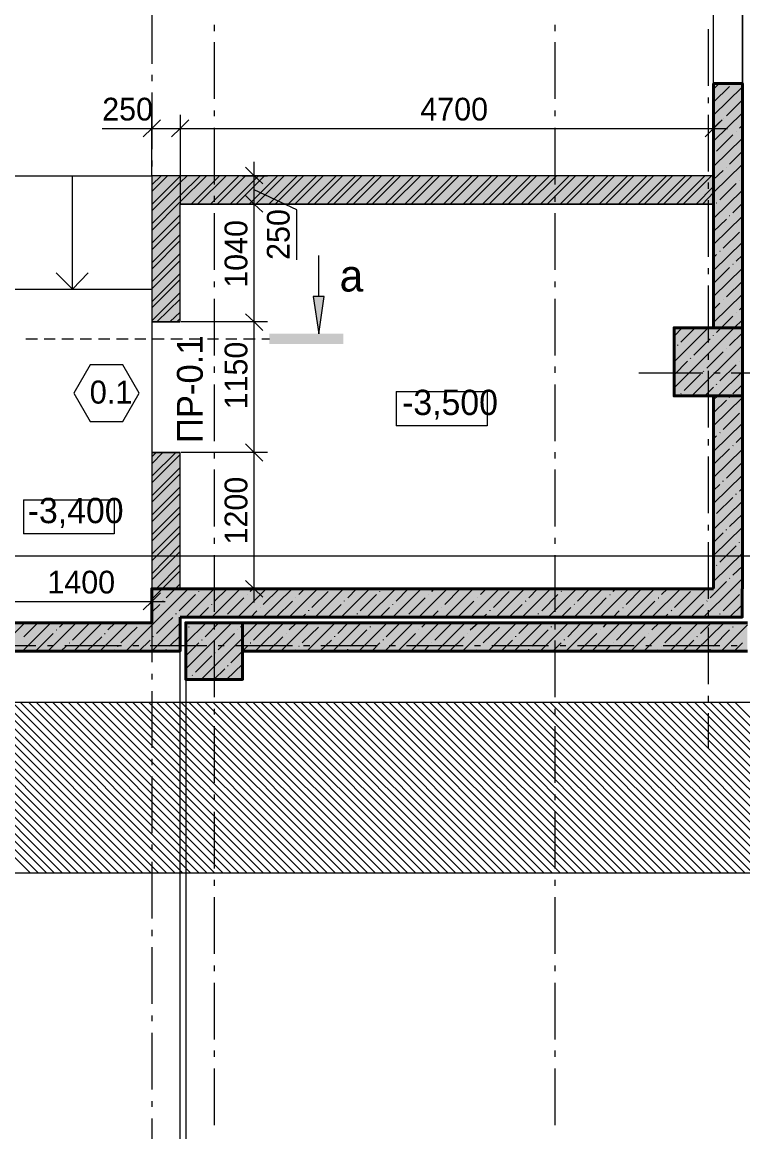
# Model space of a CAD drawing. Header units: millimetres. Extents: x -401725 to 250493, y 305116 to 802890.
# Drawn here: x -375115.482 to -375112.983, y 508979.047 to 508982.895 of the extents above; entities that cross this region are included whole.
import ezdxf

# ---------------------------------------------------------------- set-up
doc = ezdxf.new("R2010")
doc.units = ezdxf.units.MM
doc.layers.add('PDF _Геометрия', color=7, linetype='Continuous', true_color=0x1d1d1d)
doc.layers.add('PDF _Сплошная заливка', color=7, linetype='Continuous', true_color=0xffffff)
doc.layers.add('PDF _Текст', color=7, linetype='Continuous')

msp = doc.modelspace()

# ---------------------------------------------------------------- hatches: boundary and pattern name
at = {"layer": 'PDF _Сплошная заливка', "transparency": 33554559}
h = msp.add_hatch(color=256, dxfattribs=at)
h.paths.add_polyline_path([(-375113.0857, 508983.1941), (-375112.9857, 508983.1941), (-375112.9857, 508983.7458), (-375113.0857, 508983.7458)])
h.paths.add_polyline_path([(-375112.9857, 508982.6825), (-375113.0857, 508982.6825), (-375113.0857, 508981.8358), (-375112.9857, 508981.8358)])
h = msp.add_hatch(color=256, dxfattribs=at)
h.paths.add_polyline_path([(-375115.0339, 508981.8558), (-375114.9356, 508981.8558), (-375114.9356, 508982.3625), (-375115.0339, 508982.3625)])
h.paths.add_polyline_path([(-375114.9356, 508981.4025), (-375115.0339, 508981.4025), (-375115.0339, 508980.9309), (-375114.9356, 508980.9309)])
msp.add_hatch(color=7, dxfattribs=at).paths.add_polyline_path([(-375114.454, 508981.8158), (-375114.4356, 508981.9442), (-375114.4723, 508981.9442), (-375114.4723, 508981.9342), (-375114.4706, 508981.9342), (-375114.4706, 508981.9225), (-375114.469, 508981.9225), (-375114.469, 508981.9125), (-375114.4673, 508981.9125), (-375114.4673, 508981.9008), (-375114.4656, 508981.9008), (-375114.4656, 508981.8908), (-375114.464, 508981.8908), (-375114.464, 508981.8792), (-375114.4623, 508981.8792), (-375114.4623, 508981.8692), (-375114.4606, 508981.8692), (-375114.4606, 508981.8575), (-375114.459, 508981.8575), (-375114.459, 508981.8475), (-375114.4573, 508981.8475), (-375114.4573, 508981.8358), (-375114.4556, 508981.8358), (-375114.4556, 508981.8258), (-375114.454, 508981.8258)])

# ---------------------------------------------------------------- linework, layer by layer
at = {"layer": 'PDF _Геометрия', "color": 7, "lineweight": 9}
for points in [[(-375112.9847, 508981.5988), (-375112.9847, 508983.9804)], [(-375113.0847, 508982.6821), (-375113.0847, 508983.1938)], [(-375112.9847, 508983.1938), (-375112.9847, 508982.6821), (-375113.0847, 508982.6821)], [(-375115.0331, 508982.9471), (-375115.0331, 508982.7505)], [(-375114.8164, 508982.8855), (-375114.8164, 508982.8638)], [(-375113.6347, 508982.8855), (-375113.6347, 508982.8638)], [(-375113.1031, 508982.8705), (-375113.1031, 508982.6738)], [(-375114.8164, 508982.8255), (-375114.8164, 508982.6288)], [(-375113.6347, 508982.8255), (-375113.6347, 508982.6288)], [(-375115.0331, 508982.7121), (-375115.0331, 508982.6905)], [(-375115.0331, 508982.6505), (-375115.0331, 508982.4538)], [(-375113.1031, 508982.6338), (-375113.1031, 508982.6138)], [(-375114.8164, 508982.5888), (-375114.8164, 508982.5688)], [(-375113.6347, 508982.5888), (-375113.6347, 508982.5688)], [(-375115.0331, 508982.3621), (-375115.0331, 508982.5255), (-375115.0331, 508982.5738)], [(-375114.9347, 508982.5738), (-375114.9347, 508982.5255), (-375113.0365, 508982.5255)], [(-375113.1031, 508982.5738), (-375113.1031, 508982.3771)], [(-375113.0847, 508982.5671), (-375113.0847, 508982.5255), (-375113.0847, 508982.4788)], [(-375115.2047, 508982.5255), (-375115.0314, 508982.5255)], [(-375115.0797, 508982.5255), (-375114.9347, 508982.5255)], [(-375115.0314, 508982.5255), (-375114.9831, 508982.5255)], [(-375114.9347, 508982.5255), (-375114.9347, 508982.2638)], [(-375114.8164, 508982.5288), (-375114.8164, 508982.3321)], [(-375113.6347, 508982.5288), (-375113.6347, 508982.3321)], [(-375115.0331, 508982.4155), (-375115.0331, 508982.3938)], [(-375114.6314, 508982.2638), (-375114.6781, 508982.2638), (-375114.6781, 508982.4104)], [(-375115.9781, 508982.3621), (-375115.0331, 508982.3621), (-375115.0331, 508981.9688)], [(-375115.978, 508982.3621), (-375115.5847, 508981.9688), (-375115.0331, 508981.9688)], [(-375115.2531, 508982.0254), (-375115.3081, 508981.9688), (-375115.3081, 508982.3621)], [(-375114.7197, 508982.3621), (-375114.6781, 508982.3621), (-375114.6314, 508982.3621)], [(-375115.0331, 508982.3555), (-375115.0331, 508982.1571)], [(-375113.1031, 508982.3388), (-375113.1031, 508982.3171)], [(-375114.8164, 508982.2921), (-375114.8164, 508982.2721)], [(-375114.5297, 508982.2438), (-375114.6781, 508982.3138)], [(-375113.6347, 508982.2921), (-375113.6347, 508982.2721)], [(-375113.0847, 508982.2638), (-375114.9347, 508982.2638)], [(-375114.6781, 508982.2638), (-375114.7197, 508982.2638)], [(-375114.6314, 508981.8555), (-375114.6781, 508981.8555), (-375114.6781, 508982.2638)], [(-375114.5297, 508982.0705), (-375114.5297, 508982.2438)], [(-375113.1031, 508982.2771), (-375113.1031, 508982.0805)], [(-375114.8164, 508982.2321), (-375114.8164, 508982.0355)], [(-375113.6347, 508982.2321), (-375113.6347, 508982.0355)], [(-375115.0331, 508982.1188), (-375115.0331, 508982.0971)], [(-375115.0331, 508982.0588), (-375115.0331, 508981.8621)], [(-375114.4531, 508981.9438), (-375114.4531, 508982.0854)], [(-375115.3081, 508981.9688), (-375115.3647, 508982.0254)], [(-375113.1031, 508982.0421), (-375113.1031, 508982.0205)], [(-375114.8164, 508981.9955), (-375114.8164, 508981.9755)], [(-375113.6347, 508981.9955), (-375113.6347, 508981.9755)], [(-375113.1031, 508981.9821), (-375113.1031, 508981.7838)], [(-375115.0331, 508981.9688), (-375115.0331, 508980.9305)], [(-375114.8164, 508981.9355), (-375114.8164, 508981.7388)], [(-375113.6347, 508981.9355), (-375113.6347, 508981.7388)], [(-375114.9347, 508981.8555), (-375115.0331, 508981.8555), (-375115.0331, 508981.4021), (-375114.9347, 508981.4021)], [(-375115.0331, 508981.8221), (-375115.0331, 508981.8005)], [(-375114.9347, 508980.9304), (-375113.0848, 508980.9304), (-375113.0848, 508981.5988), (-375113.2215, 508981.5988), (-375113.2215, 508981.8354), (-375113.0848, 508981.8354)], [(-375114.6781, 508981.8555), (-375114.9314, 508981.8555)], [(-375114.6314, 508981.4021), (-375114.6781, 508981.4021), (-375114.6781, 508981.8554)], [(-375115.0331, 508981.7621), (-375115.0331, 508981.5655)], [(-375113.1031, 508981.7455), (-375113.1031, 508981.7238)], [(-375114.8164, 508981.7005), (-375114.8164, 508981.6788)], [(-375113.6347, 508981.7005), (-375113.6347, 508981.6788)], [(-375113.1214, 508981.6771), (-375113.3431, 508981.6771)], [(-375113.1031, 508981.6855), (-375113.1031, 508981.4888)], [(-375113.0614, 508981.6771), (-375113.0831, 508981.6771)], [(-375112.8264, 508981.6771), (-375113.0231, 508981.6771)], [(-375114.8164, 508981.6388), (-375114.8164, 508981.4421)], [(-375113.6347, 508981.6388), (-375113.6347, 508981.4421)], [(-375114.1847, 508981.6138), (-375113.8697, 508981.6138), (-375113.8697, 508981.4955), (-375114.1847, 508981.4955)], [(-375114.1847, 508981.6138), (-375114.1847, 508981.4955)], [(-375115.0331, 508981.5255), (-375115.0331, 508981.5055)], [(-375115.0331, 508981.4655), (-375115.0331, 508981.2688)], [(-375113.1031, 508981.4488), (-375113.1031, 508981.4271)], [(-375114.6781, 508981.4021), (-375114.9314, 508981.4021)], [(-375114.8164, 508981.4038), (-375114.8164, 508981.3821)], [(-375114.6781, 508980.8821), (-375114.6781, 508981.4021)], [(-375113.6347, 508981.4038), (-375113.6347, 508981.3821)], [(-375113.1031, 508981.3888), (-375113.1031, 508981.1921)], [(-375114.8164, 508981.3438), (-375114.8164, 508981.1455)], [(-375113.6347, 508981.3438), (-375113.6347, 508981.1455)], [(-375115.4781, 508981.2388), (-375115.4781, 508981.1205)], [(-375115.478, 508981.2388), (-375115.1631, 508981.2388), (-375115.1631, 508981.1205), (-375115.478, 508981.1205)], [(-375115.0331, 508981.2288), (-375115.0331, 508981.2088)], [(-375115.0331, 508981.1688), (-375115.0331, 508980.9721)], [(-375113.1031, 508981.1521), (-375113.1031, 508981.1321)], [(-375114.8164, 508981.1071), (-375114.8164, 508981.0855)], [(-375113.6347, 508981.1071), (-375113.6347, 508981.0855)], [(-375113.1031, 508981.0921), (-375113.1031, 508980.8955)], [(-375114.8164, 508981.0471), (-375114.8164, 508980.8505)], [(-375113.6347, 508981.0471), (-375113.6347, 508980.8505)], [(-375115.0331, 508980.9321), (-375115.0331, 508980.9121)], [(-375115.0331, 508980.9271), (-375115.0331, 508980.8855), (-375115.0331, 508980.8388)], [(-375114.9347, 508980.9304), (-375114.6781, 508980.9304), (-375114.6314, 508980.9304)], [(-375114.9347, 508980.8321), (-375112.9848, 508980.8321), (-375112.9848, 508980.9304)], [(-375115.5847, 508980.8388), (-375115.5847, 508980.8855), (-375114.9864, 508980.8855)], [(-375115.0331, 508980.8721), (-375115.0331, 508980.6755)], [(-375113.1031, 508980.8555), (-375113.1031, 508980.8355)], [(-375115.0331, 508980.8121), (-375115.5847, 508980.8121)], [(-375112.9664, 508980.8121), (-375114.9146, 508980.8121), (-375114.9146, 508975.8507)], [(-375114.8164, 508980.8105), (-375114.8164, 508980.7888)], [(-375113.6347, 508980.8105), (-375113.6347, 508980.7888)], [(-375113.1031, 508980.7955), (-375113.1031, 508980.5988)], [(-375114.8164, 508980.7505), (-375114.8164, 508980.5538)], [(-375113.6347, 508980.7505), (-375113.6347, 508980.5538)], [(-375115.4347, 508980.7321), (-375115.6314, 508980.7321)], [(-375115.3747, 508980.7321), (-375115.3947, 508980.7321)], [(-375115.1381, 508980.7321), (-375115.3347, 508980.7321)], [(-375115.0781, 508980.7321), (-375115.0981, 508980.7321)], [(-375114.8414, 508980.7321), (-375115.0381, 508980.7321)], [(-375114.9347, 508975.8505), (-375114.9347, 508980.7136)], [(-375114.7814, 508980.7321), (-375114.8031, 508980.7321)], [(-375114.5447, 508980.7321), (-375114.7431, 508980.7321)], [(-375114.4847, 508980.7321), (-375114.5064, 508980.7321)], [(-375114.2497, 508980.7321), (-375114.4464, 508980.7321)], [(-375114.1881, 508980.7321), (-375114.2097, 508980.7321)], [(-375113.9531, 508980.7321), (-375114.1497, 508980.7321)], [(-375113.8931, 508980.7321), (-375113.9131, 508980.7321)], [(-375113.6564, 508980.7321), (-375113.8531, 508980.7321)], [(-375113.5964, 508980.7321), (-375113.6164, 508980.7321)], [(-375113.3597, 508980.7321), (-375113.5564, 508980.7321)], [(-375113.2997, 508980.7321), (-375113.3197, 508980.7321)], [(-375113.0631, 508980.7321), (-375113.2597, 508980.7321)], [(-375113.0031, 508980.7321), (-375113.0231, 508980.7321)], [(-375115.0331, 508980.6355), (-375115.0331, 508980.6155)], [(-375115.0331, 508980.5755), (-375115.0331, 508980.3788)], [(-375113.1031, 508980.5588), (-375113.1031, 508980.5388)], [(-375106.1964, 508980.5355), (-375116.2149, 508980.5355)], [(-375114.8164, 508980.5138), (-375114.8164, 508980.4938)], [(-375113.6347, 508980.5138), (-375113.6347, 508980.4938)], [(-375113.1031, 508980.4988), (-375113.1031, 508980.3771)], [(-375114.8164, 508980.4538), (-375114.8164, 508980.2571)], [(-375113.6347, 508980.4538), (-375113.6347, 508980.2571)], [(-375115.0331, 508980.3405), (-375115.0331, 508980.3188)], [(-375115.0331, 508980.2788), (-375115.0331, 508980.0821)], [(-375114.8164, 508980.2171), (-375114.8164, 508980.1971)], [(-375113.6347, 508980.2171), (-375113.6347, 508980.1971)], [(-375114.8164, 508980.1571), (-375114.8164, 508979.9605)], [(-375113.6347, 508980.1571), (-375113.6347, 508979.9605)], [(-375115.0331, 508980.0438), (-375115.0331, 508980.0221)], [(-375115.0331, 508979.9838), (-375115.0331, 508979.7871)], [(-375117.8881, 508979.9455), (-375105.0721, 508979.9455)], [(-375114.8164, 508979.9205), (-375114.8164, 508979.9005)], [(-375113.6347, 508979.9205), (-375113.6347, 508979.9005)], [(-375114.8164, 508979.8605), (-375114.8164, 508979.6638)], [(-375113.6347, 508979.8605), (-375113.6347, 508979.6638)], [(-375115.0331, 508979.7471), (-375115.0331, 508979.7255)], [(-375115.0331, 508979.6871), (-375115.0331, 508979.4905)], [(-375114.8164, 508979.6238), (-375114.8164, 508979.6038)], [(-375113.6347, 508979.6238), (-375113.6347, 508979.6038)], [(-375114.8164, 508979.5638), (-375114.8164, 508979.3671)], [(-375113.6347, 508979.5638), (-375113.6347, 508979.3671)], [(-375115.0331, 508979.4505), (-375115.0331, 508979.4305)], [(-375115.0331, 508979.3905), (-375115.0331, 508979.1938)], [(-375114.8164, 508979.3288), (-375114.8164, 508979.3071)], [(-375113.6347, 508979.3288), (-375113.6347, 508979.3071)], [(-375114.8164, 508979.2671), (-375114.8164, 508979.0705)], [(-375113.6347, 508979.2671), (-375113.6347, 508979.0705)], [(-375115.0331, 508979.1538), (-375115.0331, 508979.1338)], [(-375115.0331, 508979.0938), (-375115.0331, 508978.8971)]]:
    msp.add_lwpolyline(points, dxfattribs=at)
at = {"layer": 'PDF _Геометрия', "lineweight": 9}
for points in [[(-375113.0847, 508982.6621), (-375113.0647, 508982.6821)], [(-375113.0847, 508982.6171), (-375113.0297, 508982.6721)], [(-375113.0847, 508982.5721), (-375112.9847, 508982.6704)], [(-375113.0397, 508982.5705), (-375112.9847, 508982.6254)], [(-375113.0847, 508982.4821), (-375112.9847, 508982.5804)], [(-375113.0847, 508982.5271), (-375113.0631, 508982.5488)], [(-375113.0514, 508982.5605), (-375113.0514, 508982.5605)], [(-375113.0064, 508982.5155), (-375113.0064, 508982.5155)], [(-375112.9947, 508982.5271), (-375112.9847, 508982.5371)], [(-375113.0847, 508982.3938), (-375112.9847, 508982.4921)], [(-375113.0747, 508982.4471), (-375113.0181, 508982.5038)], [(-375113.0297, 508982.4021), (-375112.9847, 508982.4471)], [(-375113.0847, 508982.3038), (-375112.9847, 508982.4021)], [(-375113.0847, 508982.3488), (-375113.0514, 508982.3804)], [(-375113.0397, 508982.3921), (-375113.0397, 508982.3921)], [(-375113.0631, 508982.2788), (-375113.0064, 508982.3354)], [(-375112.9947, 508982.3471), (-375112.9947, 508982.3471)], [(-375113.0847, 508982.2138), (-375112.9847, 508982.3121)], [(-375113.0747, 508982.2688), (-375113.0731, 508982.2688)], [(-375113.0181, 508982.2338), (-375112.9847, 508982.2671)], [(-375113.0847, 508982.1238), (-375112.9847, 508982.2221)], [(-375113.0847, 508982.1688), (-375113.0397, 508982.2121)], [(-375113.0297, 508982.2238), (-375113.0281, 508982.2238)], [(-375113.0514, 508982.1105), (-375112.9947, 508982.1671)], [(-375113.0847, 508982.0338), (-375112.9847, 508982.1321)], [(-375113.0847, 508982.0788), (-375113.0747, 508982.0888)], [(-375113.0631, 508982.1005), (-375113.0614, 508982.1005)], [(-375113.0064, 508982.0655), (-375112.9847, 508982.0871)], [(-375113.0181, 508982.0555), (-375113.0164, 508982.0555)], [(-375113.0847, 508981.9888), (-375113.0297, 508982.0438)], [(-375113.0847, 508981.9438), (-375112.9847, 508982.0421)], [(-375113.0397, 508981.9421), (-375112.9847, 508981.9971)], [(-375113.0847, 508981.8538), (-375112.9847, 508981.9521)], [(-375113.0847, 508981.8988), (-375113.0631, 508981.9205)], [(-375113.0514, 508981.9321), (-375113.0514, 508981.9321)], [(-375112.9947, 508981.8971), (-375112.9847, 508981.9071)], [(-375113.0581, 508981.8354), (-375113.0181, 508981.8754)], [(-375113.0131, 508981.8354), (-375112.9847, 508981.8621)], [(-375113.0064, 508981.8871), (-375113.0064, 508981.8871)], [(-375113.2214, 508981.8055), (-375113.1931, 508981.8354)], [(-375113.2214, 508981.7171), (-375113.1031, 508981.8354)], [(-375113.2214, 508981.6271), (-375113.0131, 508981.8354)], [(-375113.1981, 508981.7855), (-375113.1481, 508981.8354)], [(-375113.0747, 508981.8188), (-375113.0581, 508981.8354)], [(-375113.1531, 508981.7405), (-375113.0964, 508981.7971)], [(-375113.0847, 508981.8071), (-375113.0847, 508981.8088)], [(-375113.0297, 508981.7738), (-375112.9847, 508981.8171)], [(-375113.2214, 508981.7605), (-375113.2197, 508981.7638)], [(-375113.2081, 508981.7738), (-375113.2081, 508981.7755)], [(-375113.1597, 508981.5988), (-375112.9847, 508981.7738)], [(-375113.1081, 508981.6955), (-375113.0514, 508981.7521)], [(-375113.0397, 508981.7638), (-375113.0397, 508981.7638)], [(-375113.2214, 508981.6721), (-375113.1747, 508981.7188)], [(-375113.1647, 508981.7288), (-375113.1631, 508981.7305)], [(-375113.0631, 508981.6505), (-375113.0064, 508981.7071)], [(-375112.9947, 508981.7188), (-375112.9947, 508981.7188)], [(-375113.1864, 508981.6171), (-375113.1297, 508981.6738)], [(-375113.1197, 508981.6838), (-375113.1181, 508981.6855)], [(-375113.0697, 508981.5988), (-375112.9847, 508981.6838)], [(-375113.1147, 508981.5988), (-375113.0847, 508981.6288)], [(-375113.0747, 508981.6388), (-375113.0731, 508981.6405)], [(-375113.0181, 508981.6055), (-375112.9847, 508981.6388)], [(-375113.1981, 508981.6055), (-375113.1964, 508981.6071)], [(-375113.0847, 508981.5855), (-375113.0697, 508981.5988)], [(-375113.0847, 508981.4955), (-375112.9847, 508981.5938)], [(-375113.0297, 508981.5938), (-375113.0281, 508981.5955)], [(-375113.0847, 508981.5405), (-375113.0397, 508981.5838)], [(-375113.0514, 508981.4821), (-375112.9947, 508981.5388)], [(-375113.0847, 508981.4055), (-375112.9847, 508981.5038)], [(-375113.0631, 508981.4705), (-375113.0614, 508981.4721)], [(-375113.0847, 508981.4505), (-375113.0747, 508981.4605)], [(-375113.0064, 508981.4371), (-375112.9847, 508981.4588)], [(-375113.0847, 508981.3605), (-375113.0297, 508981.4154)], [(-375113.0847, 508981.3155), (-375112.9847, 508981.4138)], [(-375113.0181, 508981.4255), (-375113.0164, 508981.4271)], [(-375113.0397, 508981.3138), (-375112.9847, 508981.3688)], [(-375113.0847, 508981.2255), (-375112.9847, 508981.3238)], [(-375113.0847, 508981.2705), (-375113.0631, 508981.2921)], [(-375113.0514, 508981.3021), (-375113.0514, 508981.3038)], [(-375112.9947, 508981.2688), (-375112.9847, 508981.2788)], [(-375113.0747, 508981.1905), (-375113.0181, 508981.2471)], [(-375113.0064, 508981.2571), (-375113.0064, 508981.2588)], [(-375113.0847, 508981.1355), (-375112.9847, 508981.2338)], [(-375113.0297, 508981.1455), (-375112.9847, 508981.1888)], [(-375113.0847, 508981.0455), (-375112.9847, 508981.1438)], [(-375113.0397, 508981.1338), (-375113.0397, 508981.1355)], [(-375113.0847, 508981.0905), (-375113.0514, 508981.1238)], [(-375112.9947, 508981.0888), (-375112.9947, 508981.0905)], [(-375113.0847, 508980.9555), (-375112.9847, 508981.0538)], [(-375113.0631, 508981.0221), (-375113.0064, 508981.0788)], [(-375113.0747, 508981.0105), (-375113.0731, 508981.0121)], [(-375113.0181, 508980.9771), (-375112.9847, 508981.0088)], [(-375113.0647, 508980.9304), (-375113.0397, 508980.9555)], [(-375113.0297, 508980.9655), (-375113.0281, 508980.9671)], [(-375113.0197, 508980.9304), (-375112.9847, 508980.9654)], [(-375115.0331, 508980.8938), (-375114.9964, 508980.9304)], [(-375115.0247, 508980.8121), (-375114.9347, 508980.9021)], [(-375114.9831, 508980.8988), (-375114.9514, 508980.9304)], [(-375114.9347, 508980.9021), (-375114.9064, 508980.9304)], [(-375114.9347, 508980.8571), (-375114.8814, 508980.9104)], [(-375114.9147, 508980.8321), (-375114.8164, 508980.9304)], [(-375114.8697, 508980.9205), (-375114.8697, 508980.9221)], [(-375114.8247, 508980.8321), (-375114.7264, 508980.9304)], [(-375114.8147, 508980.8871), (-375114.7714, 508980.9304)], [(-375114.7697, 508980.8421), (-375114.7131, 508980.8988)], [(-375114.7347, 508980.8321), (-375114.6364, 508980.9304)], [(-375114.7014, 508980.9105), (-375114.7014, 508980.9105)], [(-375114.6914, 508980.9205), (-375114.6814, 508980.9304)], [(-375114.6464, 508980.8321), (-375114.5464, 508980.9304)], [(-375114.6464, 508980.8754), (-375114.5914, 508980.9304)], [(-375114.5564, 508980.8321), (-375114.4581, 508980.9304)], [(-375114.5331, 508980.8988), (-375114.5331, 508980.8988)], [(-375114.5231, 508980.9105), (-375114.5031, 508980.9304)], [(-375114.4781, 508980.8655), (-375114.4214, 508980.9204)], [(-375114.4664, 508980.8321), (-375114.3681, 508980.9304)], [(-375114.3764, 508980.8321), (-375114.2781, 508980.9304)], [(-375114.3531, 508980.8988), (-375114.3231, 508980.9304)], [(-375114.3097, 508980.8538), (-375114.2531, 508980.9104)], [(-375114.2864, 508980.8321), (-375114.1881, 508980.9304)], [(-375114.2414, 508980.9205), (-375114.2414, 508980.9221)], [(-375114.1964, 508980.8321), (-375114.0981, 508980.9304)], [(-375114.1847, 508980.8871), (-375114.1431, 508980.9304)], [(-375114.1414, 508980.8421), (-375114.0847, 508980.8988)], [(-375114.1064, 508980.8321), (-375114.0081, 508980.9304)], [(-375114.0731, 508980.9105), (-375114.0731, 508980.9105)], [(-375114.0614, 508980.9205), (-375114.0531, 508980.9304)], [(-375114.0164, 508980.8321), (-375113.9181, 508980.9304)], [(-375114.0164, 508980.8754), (-375113.9631, 508980.9304)], [(-375113.9264, 508980.8321), (-375113.8281, 508980.9304)], [(-375113.9047, 508980.8988), (-375113.9047, 508980.8988)], [(-375113.8931, 508980.9105), (-375113.8731, 508980.9304)], [(-375113.8481, 508980.8655), (-375113.7931, 508980.9204)], [(-375113.8381, 508980.8321), (-375113.7397, 508980.9304)], [(-375113.7481, 508980.8321), (-375113.6497, 508980.9304)], [(-375113.7247, 508980.8988), (-375113.6947, 508980.9304)], [(-375113.6797, 508980.8538), (-375113.6247, 508980.9104)], [(-375113.6581, 508980.8321), (-375113.5597, 508980.9304)], [(-375113.6131, 508980.9205), (-375113.6114, 508980.9221)], [(-375113.5681, 508980.8321), (-375113.4697, 508980.9304)], [(-375113.5564, 508980.8871), (-375113.5147, 508980.9304)], [(-375113.5114, 508980.8421), (-375113.4564, 508980.8988)], [(-375113.4781, 508980.8321), (-375113.3797, 508980.9304)], [(-375113.4447, 508980.9105), (-375113.4431, 508980.9105)], [(-375113.4331, 508980.9205), (-375113.4247, 508980.9304)], [(-375113.3881, 508980.8321), (-375113.2897, 508980.9304)], [(-375113.3881, 508980.8754), (-375113.3347, 508980.9304)], [(-375113.2981, 508980.8321), (-375113.1997, 508980.9304)], [(-375113.2764, 508980.8988), (-375113.2747, 508980.8988)], [(-375113.2647, 508980.9105), (-375113.2447, 508980.9304)], [(-375113.2197, 508980.8655), (-375113.1647, 508980.9204)], [(-375113.2081, 508980.8321), (-375113.1097, 508980.9304)], [(-375113.1197, 508980.8321), (-375113.0197, 508980.9304)], [(-375113.0964, 508980.8988), (-375113.0647, 508980.9304)], [(-375113.0514, 508980.8538), (-375112.9947, 508980.9104)], [(-375115.0331, 508980.8488), (-375115.0047, 508980.8754)], [(-375114.9931, 508980.8871), (-375114.9931, 508980.8888)], [(-375114.9381, 508980.8538), (-375114.9347, 508980.8571)], [(-375114.8697, 508980.8321), (-375114.8364, 508980.8654)], [(-375114.8247, 508980.8754), (-375114.8247, 508980.8771)], [(-375114.6564, 508980.8655), (-375114.6564, 508980.8655)], [(-375114.6014, 508980.8321), (-375114.5447, 508980.8871)], [(-375114.4881, 508980.8538), (-375114.4881, 508980.8555)], [(-375114.4214, 508980.8321), (-375114.3764, 508980.8754)], [(-375114.3647, 508980.8871), (-375114.3647, 508980.8888)], [(-375114.2414, 508980.8321), (-375114.2081, 508980.8654)], [(-375114.1964, 508980.8754), (-375114.1964, 508980.8771)], [(-375114.0281, 508980.8655), (-375114.0281, 508980.8655)], [(-375113.9714, 508980.8321), (-375113.9164, 508980.8871)], [(-375113.8597, 508980.8538), (-375113.8597, 508980.8555)], [(-375113.7931, 508980.8321), (-375113.7481, 508980.8754)], [(-375113.7364, 508980.8871), (-375113.7347, 508980.8888)], [(-375113.6131, 508980.8321), (-375113.5797, 508980.8654)], [(-375113.5681, 508980.8754), (-375113.5664, 508980.8771)], [(-375113.3997, 508980.8655), (-375113.3981, 508980.8655)], [(-375113.3431, 508980.8321), (-375113.2881, 508980.8871)], [(-375113.2314, 508980.8538), (-375113.2297, 508980.8555)], [(-375113.1631, 508980.8321), (-375113.1197, 508980.8754)], [(-375113.1081, 508980.8871), (-375113.1064, 508980.8888)], [(-375113.0297, 508980.8321), (-375112.9847, 508980.8754)], [(-375114.9797, 508980.8121), (-375114.9597, 508980.8305)], [(-375114.9481, 508980.8421), (-375114.9481, 508980.8438)], [(-375114.7797, 508980.8321), (-375114.7797, 508980.8321)], [(-375114.6897, 508980.8321), (-375114.6681, 508980.8538)], [(-375114.5114, 508980.8321), (-375114.4997, 508980.8421)], [(-375114.3197, 508980.8421), (-375114.3197, 508980.8438)], [(-375114.1514, 508980.8321), (-375114.1514, 508980.8321)], [(-375114.0614, 508980.8321), (-375114.0397, 508980.8538)], [(-375113.8831, 508980.8321), (-375113.8714, 508980.8421)], [(-375113.6914, 508980.8421), (-375113.6914, 508980.8438)], [(-375113.5231, 508980.8321), (-375113.5214, 508980.8321)], [(-375113.4331, 508980.8321), (-375113.4114, 508980.8538)], [(-375113.2531, 508980.8321), (-375113.2431, 508980.8421)], [(-375113.0631, 508980.8421), (-375113.0614, 508980.8438)], [(-375115.5714, 508980.7138), (-375115.4731, 508980.8121)], [(-375115.4814, 508980.7138), (-375115.3831, 508980.8121)], [(-375115.4764, 508980.7638), (-375115.4281, 508980.8121)], [(-375115.3931, 508980.7138), (-375115.2947, 508980.8121)], [(-375115.3647, 508980.7871), (-375115.3631, 508980.7871)], [(-375115.3531, 508980.7971), (-375115.3381, 508980.8121)], [(-375115.3081, 508980.7521), (-375115.2514, 508980.8088)], [(-375115.3031, 508980.7138), (-375115.2047, 508980.8121)], [(-375115.2131, 508980.7138), (-375115.1147, 508980.8121)], [(-375115.1847, 508980.7871), (-375115.1597, 508980.8121)], [(-375115.1397, 508980.7421), (-375115.0831, 508980.7971)], [(-375115.1231, 508980.7138), (-375115.0247, 508980.8121)], [(-375115.0731, 508980.8088), (-375115.0714, 508980.8105)], [(-375115.0331, 508980.7138), (-375114.9347, 508980.8121)], [(-375115.0164, 508980.7755), (-375114.9797, 508980.8121)], [(-375114.9347, 508980.8121), (-375114.9347, 508980.8121)], [(-375114.9147, 508980.7421), (-375114.8447, 508980.8121)], [(-375114.9147, 508980.6521), (-375114.7547, 508980.8121)], [(-375114.9047, 508980.7971), (-375114.9031, 508980.7988)], [(-375114.8931, 508980.8088), (-375114.8897, 508980.8121)], [(-375114.8481, 508980.7638), (-375114.7997, 508980.8121)], [(-375114.7347, 508980.7871), (-375114.7347, 508980.7871)], [(-375114.7247, 508980.7971), (-375114.7181, 508980.8038), (-375114.7097, 508980.8121)], [(-375114.7181, 508980.7588), (-375114.6647, 508980.8121)], [(-375114.6797, 508980.7521), (-375114.6231, 508980.8088)], [(-375114.6747, 508980.7138), (-375114.5747, 508980.8121)], [(-375114.5847, 508980.7138), (-375114.4864, 508980.8121)], [(-375114.5564, 508980.7871), (-375114.5314, 508980.8121)], [(-375114.5114, 508980.7421), (-375114.4547, 508980.7971)], [(-375114.4947, 508980.7138), (-375114.3964, 508980.8121)], [(-375114.4431, 508980.8088), (-375114.4431, 508980.8105)], [(-375114.4047, 508980.7138), (-375114.3064, 508980.8121)], [(-375114.3881, 508980.7755), (-375114.3514, 508980.8121)], [(-375114.3431, 508980.7305), (-375114.2864, 508980.7871)], [(-375114.3147, 508980.7138), (-375114.2164, 508980.8121)], [(-375114.2747, 508980.7971), (-375114.2747, 508980.7988)], [(-375114.2647, 508980.8088), (-375114.2614, 508980.8121)], [(-375114.2247, 508980.7138), (-375114.1264, 508980.8121)], [(-375114.2197, 508980.7638), (-375114.1714, 508980.8121)], [(-375114.1347, 508980.7138), (-375114.0364, 508980.8121)], [(-375114.1064, 508980.7871), (-375114.1064, 508980.7871)], [(-375114.0964, 508980.7971), (-375114.0814, 508980.8121)], [(-375114.0514, 508980.7521), (-375113.9947, 508980.8088)], [(-375114.0447, 508980.7138), (-375113.9464, 508980.8121)], [(-375113.9547, 508980.7138), (-375113.8564, 508980.8121)], [(-375113.9281, 508980.7871), (-375113.9014, 508980.8121)], [(-375113.8831, 508980.7421), (-375113.8264, 508980.7971)], [(-375113.8664, 508980.7138), (-375113.7681, 508980.8121)], [(-375113.8147, 508980.8088), (-375113.8147, 508980.8105)], [(-375113.7764, 508980.7138), (-375113.6781, 508980.8121)], [(-375113.7597, 508980.7755), (-375113.7231, 508980.8121)], [(-375113.7147, 508980.7305), (-375113.6581, 508980.7871)], [(-375113.6864, 508980.7138), (-375113.5881, 508980.8121)], [(-375113.6464, 508980.7971), (-375113.6464, 508980.7988)], [(-375113.6347, 508980.8088), (-375113.6331, 508980.8121)], [(-375113.5964, 508980.7138), (-375113.4981, 508980.8121)], [(-375113.5897, 508980.7638), (-375113.5431, 508980.8121)], [(-375113.5064, 508980.7138), (-375113.4081, 508980.8121)], [(-375113.4781, 508980.7871), (-375113.4781, 508980.7871)], [(-375113.4664, 508980.7971), (-375113.4531, 508980.8121)], [(-375113.4214, 508980.7521), (-375113.3664, 508980.8088)], [(-375113.4164, 508980.7138), (-375113.3181, 508980.8121)], [(-375113.3264, 508980.7138), (-375113.2281, 508980.8121)], [(-375113.2981, 508980.7871), (-375113.2731, 508980.8121)], [(-375113.2531, 508980.7421), (-375113.1981, 508980.7971)], [(-375113.2364, 508980.7138), (-375113.1381, 508980.8121)], [(-375113.1864, 508980.8088), (-375113.1847, 508980.8105)], [(-375113.1481, 508980.7138), (-375113.0481, 508980.8121)], [(-375113.1297, 508980.7755), (-375113.0931, 508980.8121)], [(-375113.0847, 508980.7305), (-375113.0297, 508980.7871)], [(-375113.0581, 508980.7138), (-375112.9664, 508980.8054)], [(-375113.0181, 508980.7971), (-375113.0164, 508980.7988)], [(-375113.0064, 508980.8088), (-375113.0047, 508980.8121)], [(-375115.4314, 508980.7188), (-375115.3747, 508980.7754)], [(-375115.3197, 508980.7421), (-375115.3181, 508980.7421)], [(-375115.2581, 508980.7138), (-375115.2064, 508980.7638)], [(-375115.1964, 508980.7755), (-375115.1947, 508980.7755)], [(-375115.0781, 508980.7138), (-375115.0381, 508980.7521)], [(-375115.0281, 508980.7638), (-375115.0264, 508980.7655)], [(-375114.9714, 508980.7305), (-375114.9347, 508980.7671)], [(-375114.9147, 508980.6971), (-375114.8697, 508980.7421)], [(-375114.8614, 508980.6155), (-375114.7181, 508980.7588)], [(-375114.8597, 508980.7521), (-375114.8581, 508980.7538)], [(-375114.8031, 508980.7188), (-375114.7464, 508980.7754)], [(-375114.6914, 508980.7421), (-375114.6897, 508980.7421)], [(-375114.6297, 508980.7138), (-375114.5781, 508980.7638)], [(-375114.5664, 508980.7755), (-375114.5664, 508980.7755)], [(-375114.4497, 508980.7138), (-375114.4097, 508980.7521)], [(-375114.3981, 508980.7638), (-375114.3981, 508980.7655)], [(-375114.2697, 508980.7138), (-375114.2414, 508980.7421)], [(-375114.2297, 508980.7521), (-375114.2297, 508980.7538)], [(-375114.1747, 508980.7188), (-375114.1181, 508980.7754)], [(-375114.0614, 508980.7421), (-375114.0614, 508980.7421)], [(-375113.9997, 508980.7138), (-375113.9497, 508980.7638)], [(-375113.9381, 508980.7755), (-375113.9381, 508980.7755)], [(-375113.8214, 508980.7138), (-375113.7814, 508980.7521)], [(-375113.7697, 508980.7638), (-375113.7697, 508980.7655)], [(-375113.6414, 508980.7138), (-375113.6131, 508980.7421)], [(-375113.6014, 508980.7521), (-375113.6014, 508980.7538)], [(-375113.5464, 508980.7188), (-375113.4897, 508980.7754)], [(-375113.4331, 508980.7421), (-375113.4331, 508980.7421)], [(-375113.3714, 508980.7138), (-375113.3214, 508980.7638)], [(-375113.3097, 508980.7755), (-375113.3097, 508980.7755)], [(-375113.1914, 508980.7138), (-375113.1531, 508980.7521)], [(-375113.1414, 508980.7638), (-375113.1397, 508980.7655)], [(-375113.0131, 508980.7138), (-375112.9847, 508980.7421)], [(-375115.3481, 508980.7138), (-375115.3297, 508980.7305)], [(-375115.1681, 508980.7138), (-375115.1614, 508980.7188)], [(-375115.1514, 508980.7305), (-375115.1497, 508980.7305)], [(-375114.9831, 508980.7188), (-375114.9814, 508980.7205)], [(-375114.9431, 508980.7138), (-375114.9347, 508980.7221)], [(-375114.8147, 508980.7071), (-375114.8131, 508980.7088)], [(-375114.7581, 508980.6738), (-375114.7181, 508980.7138)], [(-375114.7181, 508980.7138), (-375114.7014, 508980.7305)], [(-375114.5397, 508980.7138), (-375114.5331, 508980.7188)], [(-375114.5231, 508980.7305), (-375114.5214, 508980.7305)], [(-375114.3531, 508980.7188), (-375114.3531, 508980.7205)], [(-375114.0897, 508980.7138), (-375114.0731, 508980.7305)], [(-375113.9114, 508980.7138), (-375113.9047, 508980.7188)], [(-375113.8931, 508980.7305), (-375113.8931, 508980.7305)], [(-375113.7247, 508980.7188), (-375113.7247, 508980.7205)], [(-375113.4614, 508980.7138), (-375113.4447, 508980.7305)], [(-375113.2814, 508980.7138), (-375113.2764, 508980.7188)], [(-375113.2647, 508980.7305), (-375113.2647, 508980.7305)], [(-375113.0964, 508980.7188), (-375113.0964, 508980.7205)], [(-375114.8814, 508980.6405), (-375114.8247, 508980.6971)], [(-375114.7731, 508980.6155), (-375114.7181, 508980.6688)], [(-375114.7697, 508980.6621), (-375114.7681, 508980.6638)], [(-375114.8931, 508980.6288), (-375114.8914, 508980.6305)], [(-375114.8181, 508980.6155), (-375114.7797, 508980.6521)], [(-375114.9064, 508980.6155), (-375114.9047, 508980.6188)], [(-375114.7247, 508980.6188), (-375114.7231, 508980.6188)]]:
    msp.add_lwpolyline(points, dxfattribs=at)
at = {"layer": 'PDF _Геометрия', "color": 7, "lineweight": 40}
for points in [[(-375113.0847, 508982.6821), (-375113.0847, 508981.8355)], [(-375112.9847, 508981.8354), (-375112.9847, 508982.6821), (-375113.0847, 508982.6821)], [(-375113.0847, 508981.5988), (-375113.0847, 508980.9305)], [(-375112.9847, 508980.9304), (-375112.9847, 508981.5988), (-375113.0847, 508981.5988)], [(-375114.9347, 508980.9304), (-375115.0331, 508980.9304), (-375115.0331, 508980.8121)], [(-375113.0847, 508980.9304), (-375114.9347, 508980.9304)], [(-375114.9347, 508980.8321), (-375112.9848, 508980.8321), (-375112.9848, 508980.9304)], [(-375114.9347, 508980.8121), (-375114.9347, 508980.8321)], [(-375115.9781, 508980.7138), (-375114.9348, 508980.7138), (-375114.9348, 508980.8121)], [(-375115.0331, 508980.8121), (-375115.978, 508980.8121), (-375115.978, 508980.7138)], [(-375112.9664, 508980.8121), (-375114.718, 508980.8121), (-375114.718, 508980.7138)], [(-375114.7181, 508980.7138), (-375112.9665, 508980.7138)]]:
    msp.add_lwpolyline(points, dxfattribs=at)
at = {"layer": 'PDF _Геометрия', "color": 7, "lineweight": 18}
for points in [[(-375115.0031, 508982.5555), (-375115.0331, 508982.5255), (-375115.0631, 508982.4971)], [(-375114.9047, 508982.5555), (-375114.9347, 508982.5255), (-375114.9647, 508982.4971)], [(-375113.0547, 508982.5555), (-375113.0847, 508982.5255), (-375113.1131, 508982.4971)], [(-375114.7081, 508982.3921), (-375114.6781, 508982.3621), (-375114.6481, 508982.3338)], [(-375114.7081, 508982.2938), (-375114.6781, 508982.2638), (-375114.6481, 508982.2355)], [(-375114.7081, 508981.8838), (-375114.6781, 508981.8555), (-375114.6481, 508981.8255)], [(-375114.7081, 508981.4321), (-375114.6781, 508981.4021), (-375114.6481, 508981.3721)], [(-375114.7081, 508980.9588), (-375114.6781, 508980.9304), (-375114.6481, 508980.9005)], [(-375115.0031, 508980.9155), (-375115.0331, 508980.8855), (-375115.0631, 508980.8571)]]:
    msp.add_lwpolyline(points, dxfattribs=at)
at = {"layer": 'PDF _Геометрия', "color": 24, "lineweight": 9, "true_color": 0x8f1d1d}
for points in [[(-375115.0331, 508982.3305), (-375114.9997, 508982.3621)], [(-375115.0331, 508982.3071), (-375114.9781, 508982.3621)], [(-375115.0331, 508982.2621), (-375114.9347, 508982.3604)], [(-375114.9347, 508982.3605), (-375114.9331, 508982.3621)], [(-375114.9347, 508982.2938), (-375114.8647, 508982.3621)], [(-375114.9347, 508982.3388), (-375114.9097, 508982.3621)], [(-375114.9347, 508982.2721), (-375114.8431, 508982.3621)], [(-375114.8964, 508982.2638), (-375114.7981, 508982.3621)], [(-375114.8747, 508982.2638), (-375114.7747, 508982.3621)], [(-375114.8297, 508982.2638), (-375114.7314, 508982.3621)], [(-375114.8064, 508982.2638), (-375114.7081, 508982.3621)], [(-375114.7614, 508982.2638), (-375114.6631, 508982.3621)], [(-375114.7397, 508982.2638), (-375114.6414, 508982.3621)], [(-375114.6947, 508982.2638), (-375114.5964, 508982.3621)], [(-375114.6714, 508982.2638), (-375114.5731, 508982.3621)], [(-375114.6264, 508982.2638), (-375114.5281, 508982.3621)], [(-375114.6047, 508982.2638), (-375114.5064, 508982.3621)], [(-375114.5597, 508982.2638), (-375114.4614, 508982.3621)], [(-375114.5364, 508982.2638), (-375114.4381, 508982.3621)], [(-375114.4931, 508982.2638), (-375114.3931, 508982.3621)], [(-375114.4697, 508982.2638), (-375114.3714, 508982.3621)], [(-375114.4247, 508982.2638), (-375114.3264, 508982.3621)], [(-375114.4031, 508982.2638), (-375114.3047, 508982.3621)], [(-375114.3581, 508982.2638), (-375114.2597, 508982.3621)], [(-375114.3347, 508982.2638), (-375114.2364, 508982.3621)], [(-375114.2897, 508982.2638), (-375114.1914, 508982.3621)], [(-375114.2681, 508982.2638), (-375114.1697, 508982.3621)], [(-375114.2231, 508982.2638), (-375114.1247, 508982.3621)], [(-375114.1997, 508982.2638), (-375114.1014, 508982.3621)], [(-375114.1547, 508982.2638), (-375114.0564, 508982.3621)], [(-375114.1331, 508982.2638), (-375114.0347, 508982.3621)], [(-375114.0881, 508982.2638), (-375113.9897, 508982.3621)], [(-375114.0664, 508982.2638), (-375113.9681, 508982.3621)], [(-375114.0214, 508982.2638), (-375113.9231, 508982.3621)], [(-375113.9981, 508982.2638), (-375113.8997, 508982.3621)], [(-375113.9531, 508982.2638), (-375113.8547, 508982.3621)], [(-375113.9314, 508982.2638), (-375113.8331, 508982.3621)], [(-375113.8864, 508982.2638), (-375113.7881, 508982.3621)], [(-375113.8631, 508982.2638), (-375113.7647, 508982.3621)], [(-375113.8181, 508982.2638), (-375113.7197, 508982.3621)], [(-375113.7964, 508982.2638), (-375113.6981, 508982.3621)], [(-375113.7514, 508982.2638), (-375113.6531, 508982.3621)], [(-375113.7281, 508982.2638), (-375113.6297, 508982.3621)], [(-375113.6847, 508982.2638), (-375113.5847, 508982.3621)], [(-375113.6614, 508982.2638), (-375113.5631, 508982.3621)], [(-375113.6164, 508982.2638), (-375113.5181, 508982.3621)], [(-375113.5947, 508982.2638), (-375113.4964, 508982.3621)], [(-375113.5497, 508982.2638), (-375113.4514, 508982.3621)], [(-375113.5264, 508982.2638), (-375113.4281, 508982.3621)], [(-375113.4814, 508982.2638), (-375113.3831, 508982.3621)], [(-375113.4597, 508982.2638), (-375113.3614, 508982.3621)], [(-375113.4147, 508982.2638), (-375113.3164, 508982.3621)], [(-375113.3914, 508982.2638), (-375113.2931, 508982.3621)], [(-375113.3464, 508982.2638), (-375113.2481, 508982.3621)], [(-375113.3247, 508982.2638), (-375113.2264, 508982.3621)], [(-375113.2797, 508982.2638), (-375113.1814, 508982.3621)], [(-375113.2581, 508982.2638), (-375113.1597, 508982.3621)], [(-375113.2131, 508982.2638), (-375113.1147, 508982.3621)], [(-375113.1897, 508982.2638), (-375113.0914, 508982.3621)], [(-375115.0331, 508982.2405), (-375114.9347, 508982.3388)], [(-375113.1447, 508982.2638), (-375113.0847, 508982.3254)], [(-375115.0331, 508982.1955), (-375114.9347, 508982.2938)], [(-375113.1231, 508982.2638), (-375113.0847, 508982.3038)], [(-375115.0331, 508982.1721), (-375114.9347, 508982.2721)], [(-375115.0331, 508982.1288), (-375114.9347, 508982.2271)], [(-375115.0331, 508982.1055), (-375114.9347, 508982.2038)], [(-375115.0331, 508982.0605), (-375114.9347, 508982.1588)], [(-375115.0331, 508982.0388), (-375114.9347, 508982.1371)], [(-375115.0331, 508981.9938), (-375114.9347, 508982.0921)], [(-375115.0331, 508981.9705), (-375114.9347, 508982.0688)], [(-375115.0331, 508981.9255), (-375114.9347, 508982.0238)], [(-375115.0331, 508981.9038), (-375114.9347, 508982.0021)], [(-375115.0331, 508981.8588), (-375114.9347, 508981.9571)], [(-375115.0147, 508981.8555), (-375114.9347, 508981.9338)], [(-375114.9697, 508981.8555), (-375114.9347, 508981.8888)], [(-375114.9464, 508981.8555), (-375114.9347, 508981.8671)], [(-375115.0331, 508981.3871), (-375115.0181, 508981.4021)], [(-375115.0331, 508981.3205), (-375114.9497, 508981.4021)], [(-375115.0331, 508981.3638), (-375114.9947, 508981.4021)], [(-375115.0331, 508981.2971), (-375114.9347, 508981.3954)], [(-375115.0331, 508981.2521), (-375114.9347, 508981.3504)], [(-375115.0331, 508981.2305), (-375114.9347, 508981.3288)], [(-375115.0331, 508981.1855), (-375114.9347, 508981.2838)], [(-375115.0331, 508981.1621), (-375114.9347, 508981.2604)], [(-375115.0331, 508981.1171), (-375114.9347, 508981.2154)], [(-375115.0331, 508981.0955), (-375114.9347, 508981.1938)], [(-375115.0331, 508981.0505), (-375114.9347, 508981.1488)], [(-375115.0331, 508981.0271), (-375114.9347, 508981.1254)], [(-375115.0331, 508980.9821), (-375114.9347, 508981.0821)], [(-375115.0331, 508980.9605), (-375114.9347, 508981.0588)], [(-375115.0181, 508980.9304), (-375114.9347, 508981.0138)], [(-375114.9964, 508980.9304), (-375114.9347, 508980.9921)], [(-375114.9514, 508980.9304), (-375114.9347, 508980.9471)]]:
    msp.add_lwpolyline(points, dxfattribs=at)
at = {"layer": 'PDF _Геометрия', "color": 16, "lineweight": 20, "true_color": 0x800000}
for points in [[(-375114.9347, 508982.3621), (-375115.0331, 508982.3621), (-375115.0331, 508981.8555), (-375114.9347, 508981.8555)], [(-375114.9347, 508982.2638), (-375113.0848, 508982.2638), (-375113.0848, 508982.3621), (-375114.9347, 508982.3621)], [(-375114.9347, 508981.8555), (-375114.9347, 508982.2638)]]:
    msp.add_lwpolyline(points, dxfattribs=at)
at = {"layer": 'PDF _Геометрия', "color": 7, "lineweight": 9}
for points in [[(-375114.4731, 508981.9438), (-375114.4531, 508981.8138), (-375114.4347, 508981.9438)], [(-375115.3031, 508981.6088), (-375115.2464, 508981.5105), (-375115.1331, 508981.5105), (-375115.0764, 508981.6088), (-375115.1331, 508981.7071), (-375115.2464, 508981.7071)]]:
    msp.add_lwpolyline(points, close=True, dxfattribs=at)
at = {"layer": 'PDF _Геометрия', "color": 7, "lineweight": 40}
for points in [[(-375112.9847, 508981.8354), (-375113.2214, 508981.8354), (-375113.2214, 508981.5988), (-375112.9847, 508981.5988)], [(-375114.7181, 508980.8121), (-375114.9147, 508980.8121), (-375114.9147, 508980.6155), (-375114.7181, 508980.6155)]]:
    msp.add_lwpolyline(points, close=True, dxfattribs=at)
at = {"layer": 'PDF _Геометрия', "color": 8, "lineweight": 9, "true_color": 0x808080}
for points in [[(-375115.4297, 508981.7955), (-375115.4697, 508981.7955)], [(-375115.3681, 508981.7955), (-375115.4064, 508981.7955)], [(-375115.3047, 508981.7955), (-375115.3447, 508981.7955)], [(-375115.2414, 508981.7955), (-375115.2814, 508981.7955)], [(-375115.1781, 508981.7955), (-375115.2181, 508981.7955)], [(-375115.1147, 508981.7955), (-375115.1547, 508981.7955)], [(-375115.0531, 508981.7955), (-375115.0914, 508981.7955)], [(-375114.9897, 508981.7955), (-375115.0297, 508981.7955)], [(-375114.9264, 508981.7955), (-375114.9664, 508981.7955)], [(-375114.8631, 508981.7955), (-375114.9031, 508981.7955)], [(-375114.8014, 508981.7955), (-375114.8397, 508981.7955)], [(-375114.7381, 508981.7955), (-375114.7764, 508981.7955)], [(-375114.6747, 508981.7955), (-375114.7147, 508981.7955)], [(-375114.6247, 508981.7955), (-375114.6514, 508981.7955)], [(-375134.6731, 508981.0438), (-375091.6389, 508981.0438)]]:
    msp.add_lwpolyline(points, dxfattribs=at)
at = {"layer": 'PDF _Геометрия', "color": 16, "lineweight": 20, "true_color": 0x800000}
msp.add_lwpolyline([(-375114.9347, 508980.9304), (-375114.9347, 508981.4021), (-375115.0331, 508981.4021), (-375115.0331, 508980.9304)], close=True, dxfattribs=at)
at = {"layer": 'PDF _Геометрия', "color": 9, "lineweight": 9, "true_color": 0xc3c3c3}
for points in [[(-375115.4547, 508979.9455), (-375116.0447, 508980.5354)], [(-375115.4264, 508979.9455), (-375116.018, 508980.5354)], [(-375115.3981, 508979.9455), (-375115.9897, 508980.5354)], [(-375115.3714, 508979.9455), (-375115.9614, 508980.5354)], [(-375115.3431, 508979.9455), (-375115.933, 508980.5354)], [(-375115.3147, 508979.9455), (-375115.9064, 508980.5354)], [(-375115.2881, 508979.9455), (-375115.878, 508980.5354)], [(-375115.2597, 508979.9455), (-375115.8497, 508980.5354)], [(-375115.2314, 508979.9455), (-375115.823, 508980.5354)], [(-375115.2047, 508979.9455), (-375115.7947, 508980.5354)], [(-375115.1764, 508979.9455), (-375115.7664, 508980.5354)], [(-375115.1481, 508979.9455), (-375115.738, 508980.5354)], [(-375115.1197, 508979.9455), (-375115.7114, 508980.5354)], [(-375115.0931, 508979.9455), (-375115.683, 508980.5354)], [(-375115.0647, 508979.9455), (-375115.6547, 508980.5354)], [(-375115.0364, 508979.9455), (-375115.628, 508980.5354)], [(-375115.0097, 508979.9455), (-375115.5997, 508980.5354)], [(-375114.9814, 508979.9455), (-375115.5714, 508980.5354)], [(-375114.9531, 508979.9455), (-375115.5447, 508980.5354)], [(-375114.9264, 508979.9455), (-375115.5164, 508980.5354)], [(-375114.8981, 508979.9455), (-375115.488, 508980.5354)], [(-375114.8697, 508979.9455), (-375115.4597, 508980.5354)], [(-375114.8414, 508979.9455), (-375115.433, 508980.5354)], [(-375114.8147, 508979.9455), (-375115.4047, 508980.5354)], [(-375114.7864, 508979.9455), (-375115.3764, 508980.5354)], [(-375114.7581, 508979.9455), (-375115.3497, 508980.5354)], [(-375114.7314, 508979.9455), (-375115.3214, 508980.5354)], [(-375114.7031, 508979.9455), (-375115.293, 508980.5354)], [(-375114.6747, 508979.9455), (-375115.2664, 508980.5354)], [(-375114.6464, 508979.9455), (-375115.238, 508980.5354)], [(-375114.6197, 508979.9455), (-375115.2097, 508980.5354)], [(-375114.5914, 508979.9455), (-375115.1814, 508980.5354)], [(-375114.5631, 508979.9455), (-375115.1547, 508980.5354)], [(-375114.5364, 508979.9455), (-375115.1264, 508980.5354)], [(-375114.5081, 508979.9455), (-375115.098, 508980.5354)], [(-375114.4797, 508979.9455), (-375115.0714, 508980.5354)], [(-375114.4531, 508979.9455), (-375115.043, 508980.5354)], [(-375114.4247, 508979.9455), (-375115.0147, 508980.5354)], [(-375114.3964, 508979.9455), (-375114.9864, 508980.5354)], [(-375114.3681, 508979.9455), (-375114.9597, 508980.5354)], [(-375114.3414, 508979.9455), (-375114.9314, 508980.5354)], [(-375114.3131, 508979.9455), (-375114.903, 508980.5354)], [(-375114.2847, 508979.9455), (-375114.8764, 508980.5354)], [(-375114.2581, 508979.9455), (-375114.848, 508980.5354)], [(-375114.2297, 508979.9455), (-375114.8197, 508980.5354)], [(-375114.2014, 508979.9455), (-375114.793, 508980.5354)], [(-375114.1731, 508979.9455), (-375114.7647, 508980.5354)], [(-375114.1464, 508979.9455), (-375114.7364, 508980.5354)], [(-375114.1181, 508979.9455), (-375114.708, 508980.5354)], [(-375114.0897, 508979.9455), (-375114.6814, 508980.5354)], [(-375114.0631, 508979.9455), (-375114.653, 508980.5354)], [(-375114.0347, 508979.9455), (-375114.6247, 508980.5354)], [(-375114.0064, 508979.9455), (-375114.598, 508980.5354)], [(-375113.9797, 508979.9455), (-375114.5697, 508980.5354)], [(-375113.9514, 508979.9455), (-375114.5414, 508980.5354)], [(-375113.9231, 508979.9455), (-375114.5147, 508980.5354)], [(-375113.8947, 508979.9455), (-375114.4864, 508980.5354)], [(-375113.8681, 508979.9455), (-375114.458, 508980.5354)], [(-375113.8397, 508979.9455), (-375114.4297, 508980.5354)], [(-375113.8114, 508979.9455), (-375114.403, 508980.5354)], [(-375113.7847, 508979.9455), (-375114.3747, 508980.5354)], [(-375113.7564, 508979.9455), (-375114.3464, 508980.5354)], [(-375113.7281, 508979.9455), (-375114.3197, 508980.5354)], [(-375113.7014, 508979.9455), (-375114.2914, 508980.5354)], [(-375113.6731, 508979.9455), (-375114.263, 508980.5354)], [(-375113.6447, 508979.9455), (-375114.2347, 508980.5354)], [(-375113.6164, 508979.9455), (-375114.208, 508980.5354)], [(-375113.5897, 508979.9455), (-375114.1797, 508980.5354)], [(-375113.5614, 508979.9455), (-375114.1514, 508980.5354)], [(-375113.5331, 508979.9455), (-375114.1247, 508980.5354)], [(-375113.5064, 508979.9455), (-375114.0964, 508980.5354)], [(-375113.4781, 508979.9455), (-375114.068, 508980.5354)], [(-375113.4497, 508979.9455), (-375114.0414, 508980.5354)], [(-375113.4214, 508979.9455), (-375114.013, 508980.5354)], [(-375113.3947, 508979.9455), (-375113.9847, 508980.5354)], [(-375113.3664, 508979.9455), (-375113.9564, 508980.5354)], [(-375113.3381, 508979.9455), (-375113.9297, 508980.5354)], [(-375113.3114, 508979.9455), (-375113.9014, 508980.5354)], [(-375113.2831, 508979.9455), (-375113.873, 508980.5354)], [(-375113.2547, 508979.9455), (-375113.8464, 508980.5354)], [(-375113.2281, 508979.9455), (-375113.818, 508980.5354)], [(-375113.1997, 508979.9455), (-375113.7897, 508980.5354)], [(-375113.1714, 508979.9455), (-375113.7614, 508980.5354)], [(-375113.1431, 508979.9455), (-375113.7347, 508980.5354)], [(-375113.1164, 508979.9455), (-375113.7064, 508980.5354)], [(-375113.0881, 508979.9455), (-375113.678, 508980.5354)], [(-375113.0597, 508979.9455), (-375113.6514, 508980.5354)], [(-375113.0331, 508979.9455), (-375113.623, 508980.5354)], [(-375113.0047, 508979.9455), (-375113.5947, 508980.5354)], [(-375112.9764, 508979.9455), (-375113.568, 508980.5354)], [(-375112.9497, 508979.9455), (-375113.5397, 508980.5354)], [(-375112.9214, 508979.9455), (-375113.5114, 508980.5354)], [(-375112.8931, 508979.9455), (-375113.483, 508980.5354)], [(-375112.8647, 508979.9455), (-375113.4564, 508980.5354)], [(-375112.8381, 508979.9455), (-375113.428, 508980.5354)], [(-375112.8097, 508979.9455), (-375113.3997, 508980.5354)], [(-375112.7814, 508979.9455), (-375113.373, 508980.5354)], [(-375112.7547, 508979.9455), (-375113.3447, 508980.5354)], [(-375112.7264, 508979.9455), (-375113.3164, 508980.5354)], [(-375112.6981, 508979.9455), (-375113.2897, 508980.5354)], [(-375112.6697, 508979.9455), (-375113.2614, 508980.5354)], [(-375112.6431, 508979.9455), (-375113.233, 508980.5354)], [(-375112.6147, 508979.9455), (-375113.2047, 508980.5354)], [(-375112.5864, 508979.9455), (-375113.178, 508980.5354)], [(-375112.5597, 508979.9455), (-375113.1497, 508980.5354)], [(-375112.5314, 508979.9455), (-375113.1214, 508980.5354)], [(-375112.5031, 508979.9455), (-375113.0947, 508980.5354)], [(-375112.4764, 508979.9455), (-375113.0664, 508980.5354)], [(-375112.4481, 508979.9455), (-375113.038, 508980.5354)], [(-375112.4197, 508979.9455), (-375113.0097, 508980.5354)]]:
    msp.add_lwpolyline(points, dxfattribs=at)
at = {"layer": 'PDF _Сплошная заливка', "lineweight": 5, "transparency": 33554559}
for points in [[(-375114.9356, 508982.3625), (-375114.9356, 508982.2641), (-375113.0857, 508982.3625), (-375113.0857, 508982.2641)], [(-375113.2224, 508981.8358), (-375113.2224, 508981.5992), (-375112.9857, 508981.8358), (-375112.9857, 508981.5992)], [(-375113.0857, 508981.5992), (-375113.0857, 508980.9309), (-375112.9857, 508981.5992), (-375112.9857, 508980.9309)], [(-375115.0339, 508980.9309), (-375115.0339, 508980.8125), (-375114.9356, 508980.9309), (-375114.9356, 508980.8125)], [(-375114.9356, 508980.9309), (-375114.9356, 508980.8325), (-375112.9857, 508980.9309), (-375112.9857, 508980.8325)], [(-375115.9789, 508980.8125), (-375115.9789, 508980.7142), (-375114.9356, 508980.8125), (-375114.9356, 508980.7142)], [(-375114.9156, 508980.8125), (-375114.9156, 508980.6159), (-375114.719, 508980.8125), (-375114.719, 508980.6159)], [(-375114.719, 508980.8125), (-375114.719, 508980.7142), (-375112.9674, 508980.8125), (-375112.9674, 508980.7142)]]:
    msp.add_solid(points, dxfattribs=at)
at = {"layer": 'PDF _Сплошная заливка', "color": 7, "lineweight": 5, "transparency": 33554559}
msp.add_solid([(-375114.6256, 508981.8142), (-375114.6256, 508981.7792), (-375114.369, 508981.8142), (-375114.369, 508981.7792)], dxfattribs=at)

# ---------------------------------------------------------------- texts
at = {"layer": 'PDF _Текст', "attachment_point": 4, "style": ''}
for s, insert, char_height in [('250', (-375115.2047, 508982.5926), 0.07891), ('4700', (-375114.1014, 508982.5926), 0.07891), ('а', (-375114.3814, 508982.0151), 0.1103), ('0.1', (-375115.2481, 508981.6114), 0.0798), ('-3,500', (-375114.1647, 508981.5682), 0.08768), ('-3,400', (-375115.4631, 508981.1932), 0.08768), ('1400', (-375115.3948, 508980.9526), 0.07891)]:
    msp.add_mtext(s, dxfattribs=dict(at, insert=insert, char_height=char_height))
at = {"layer": 'PDF _Текст', "attachment_point": 4, "rotation": 90, "style": ''}
for s, insert, char_height in [('250', (-375114.5936, 508982.0704), 0.07891), ('1040', (-375114.7402, 508981.9738), 0.07891), ('ПР-0.1', (-375114.9001, 508981.4355), 0.08971), ('1150', (-375114.7402, 508981.5521), 0.07891), ('1200', (-375114.7402, 508981.0838), 0.07891)]:
    msp.add_mtext(s, dxfattribs=dict(at, insert=insert, char_height=char_height))

doc.saveas('drawing.dxf')
